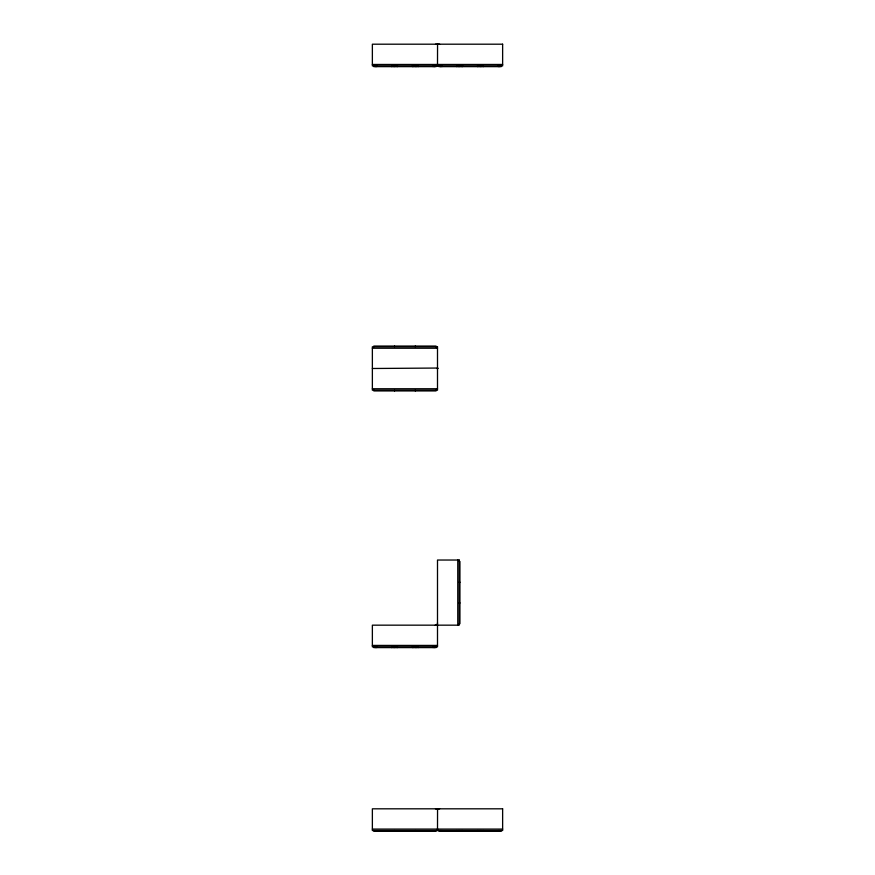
<?xml version="1.0" encoding="UTF-8"?>
<svg xmlns="http://www.w3.org/2000/svg" width="875" height="875" viewBox="0 0 875 875"><rect width="100%" height="100%" fill="white"/><g stroke="black" fill="none" stroke-linecap="round" stroke-linejoin="round"><path stroke-width="1.31" d="M437.784 368.331L437.445 368.944L437.62 368.047L372.367 368.495M437.522 368.561L437.675 368.069M372.367 64.466L502.633 64.466M372.367 348.228L437.5 348.228M372.367 388.752L437.5 388.752M459.211 561.477L459.933 561.477L459.933 623.711L459.211 623.711M459.211 582.225L459.933 582.225M459.211 602.973L459.933 602.973M437.5 622.869L437.27 625.166M437.117 625.002L435.203 625.166M372.367 645.422L437.5 645.422M372.367 829.084L502.633 829.084M501.189 65.909L501.189 66.631L438.944 66.631L438.944 65.909M501.189 830.528L501.189 831.25L438.944 831.25L438.944 830.528M499.734 65.909L499.734 66.631M499.734 830.528L499.734 831.25M498.291 65.909L498.291 66.631M498.291 830.528L498.291 831.25M483.328 65.909L483.328 66.631M483.328 830.528L483.328 831.25M481.884 65.909L481.884 66.631M481.884 830.528L481.884 831.25M480.441 65.909L480.441 66.631M480.441 830.528L480.441 831.25M478.986 65.909L478.986 66.631M478.986 830.528L478.986 831.25M477.542 65.909L477.542 66.631M477.542 830.528L477.542 831.25M462.591 65.909L462.591 66.631M462.591 830.528L462.591 831.25M461.136 65.909L461.136 66.631M461.136 830.528L461.136 831.25M459.692 65.909L459.692 66.631M459.692 830.528L459.692 831.25M458.248 65.909L458.248 66.631M458.248 830.528L458.248 831.25M457.767 560.033L457.767 625.166M456.794 65.909L456.794 66.631M456.794 830.528L456.794 831.25M441.842 65.909L441.842 66.631M441.842 830.528L441.842 831.25M440.398 65.909L440.398 66.631M440.398 830.528L440.398 831.25M439.633 44.209L435.488 44.209M439.633 808.828L435.488 808.828M437.555 43.98L437.5 65.909M437.555 808.598L437.5 830.528M436.056 65.909L436.056 66.631L373.822 66.631L373.822 65.909M436.056 346.784L436.056 346.062L373.811 346.062L373.811 346.784M436.056 390.195L436.056 390.928L373.822 390.928L373.822 390.195M436.056 646.877L436.056 647.598L373.822 647.598L373.822 646.877M436.056 830.528L436.056 831.25L373.822 831.25L373.822 830.528M434.613 65.909L434.613 66.631M434.613 646.942L434.613 647.598M434.613 830.594L434.613 831.25M433.158 65.909L433.158 66.631M433.158 646.942L433.158 647.598M433.158 830.594L433.158 831.25M418.206 65.909L418.206 66.631M418.206 646.942L418.206 647.598M418.206 830.594L418.206 831.25M416.763 65.909L416.763 66.631M416.763 646.942L416.763 647.598M416.763 830.594L416.763 831.25M415.308 65.909L415.308 66.631M415.308 346.062L415.308 346.784M415.308 390.195L415.308 390.928M415.308 646.877L415.308 647.598M415.308 830.528L415.308 831.25M413.864 65.909L413.864 66.631M413.864 646.942L413.864 647.598M413.864 830.594L413.864 831.25M412.42 65.909L412.42 66.631M412.42 646.942L412.42 647.598M412.42 830.594L412.42 831.25M397.458 65.909L397.458 66.631M397.458 646.942L397.458 647.598M397.458 830.594L397.458 831.25M396.014 65.909L396.014 66.631M396.014 646.942L396.014 647.598M396.014 830.594L396.014 831.25M394.559 65.909L394.559 66.631M394.559 346.062L394.559 346.784M394.559 390.195L394.559 390.928M394.559 646.877L394.559 647.598M394.559 830.528L394.559 831.25M393.116 65.909L393.116 66.631M393.116 646.942L393.116 647.598M393.116 830.594L393.116 831.25M391.672 65.909L391.672 66.631M391.672 646.942L391.672 647.598M391.672 830.594L391.672 831.25M376.709 65.909L376.709 66.631M376.709 646.942L376.709 647.598M376.709 830.594L376.709 831.25M375.266 65.909L375.266 66.631M375.266 646.942L375.266 647.598M375.266 830.594L375.266 831.25M502.633 44.198L372.367 44.198L372.367 65.909L502.633 65.909L502.633 44.198M437.5 346.784L372.367 346.784L372.367 390.195L437.5 390.195L437.5 346.784M459.211 560.033L437.5 560.033L437.5 646.877L372.367 646.877L372.367 625.166L459.211 625.166L459.211 560.033M502.633 808.817L372.367 808.817L372.367 830.528L502.633 830.528L502.633 808.817"/></g></svg>
